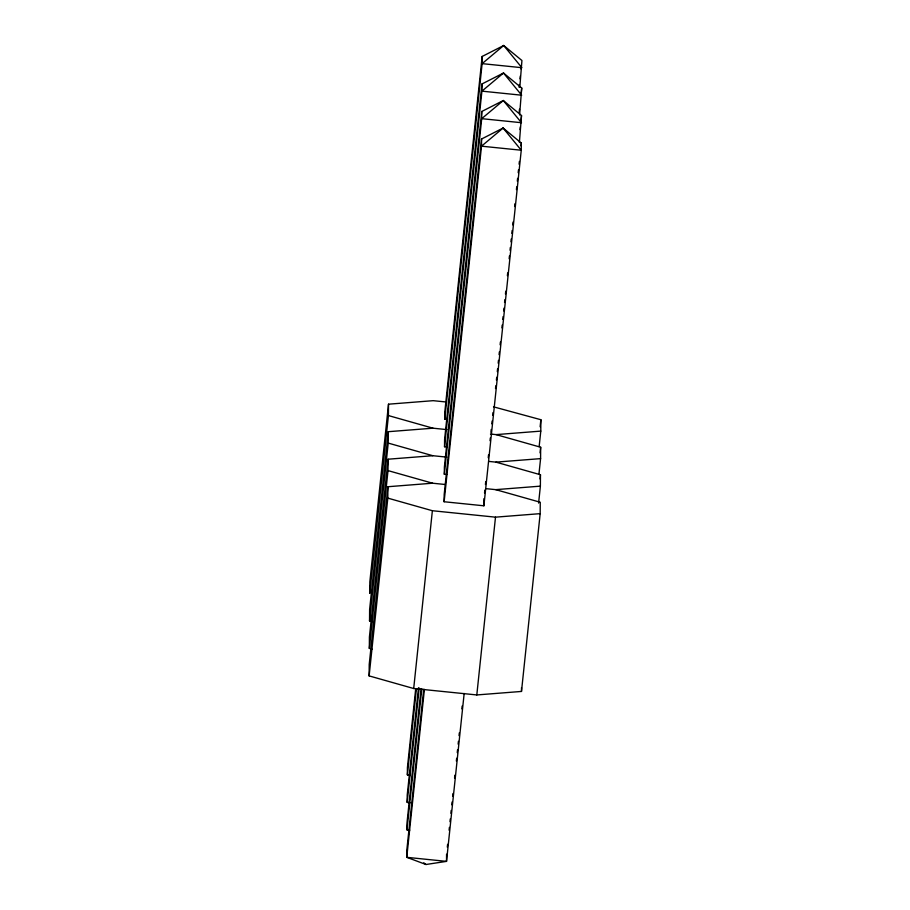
<?xml version="1.0" encoding="UTF-8"?>
<svg xmlns="http://www.w3.org/2000/svg" width="910" height="910" viewBox="0 0 910 910"><rect width="100%" height="100%" fill="white"/><g stroke="black" fill="none" stroke-linecap="round" stroke-linejoin="round"><path stroke-width="1.36" d="M485.872 488.647L495.7 489.648L540.256 502.252L540.176 513.649L521.487 691.441L476.806 694.944L413.697 688.517L369.13 675.903L369.21 664.505L387.899 486.725L432.58 483.21L445.206 484.495M372.031 649.16L369.335 648.386L369.414 637L388.104 459.209L432.785 455.705L446.81 457.127M372.236 621.644L369.54 620.882L369.619 609.484L388.308 431.693L432.989 428.189L447.015 429.622M369.13 675.903L387.819 498.123L387.899 486.725M369.335 648.386L388.013 470.607L388.104 459.209M369.54 620.882L388.217 443.09L388.308 431.693M388.513 404.188L369.824 581.968L369.744 593.365L388.422 415.574L388.513 404.188L433.194 400.673L445.82 401.958M444.125 501.751L444.182 494.574L481.561 139.002L503.105 128.037L521.316 143.052L521.259 150.23L483.892 505.801L444.125 501.751L481.504 146.18L481.561 139.002M447.072 474.519L444.33 474.235L444.387 467.058L481.754 111.486L503.31 100.532L521.521 115.536L519.394 142.472M447.276 447.003L444.535 446.719L444.592 439.541L481.959 83.97L503.503 73.016L521.726 88.02L519.599 114.956M447.481 419.487L444.74 419.214L444.797 412.025L482.163 56.454L503.708 45.5L521.93 60.515L519.803 87.451M446.571 854.194L446.514 861.372L425.982 864.5L406.759 857.322L406.815 850.145L423.719 689.291M481.754 111.486L481.709 118.664L444.33 474.235M481.959 83.97L481.913 91.148L444.535 446.719M482.163 56.454L482.118 63.643L444.74 419.214M483.892 505.801L483.949 498.623M521.487 691.441L521.521 687.641M538.606 503.071L540.381 486.145L540.46 474.747L495.893 462.132L488.886 461.415M538.947 474.144L540.586 458.629L540.665 447.231L496.098 434.616L490.49 434.047M539.152 446.628L540.79 431.113L540.87 419.715L493.504 406.827M413.697 688.517L432.375 510.726L387.819 498.123M415.722 688.586L407.418 767.608L407.373 774.785L409.932 775.741M416.416 688.711L407.373 774.785L410.114 775.058M418.486 687.88L407.214 795.112L407.168 802.302L409.727 803.257M419.18 688.005L407.168 802.302L409.909 802.574M421.102 688.586L407.02 822.629L406.963 829.806L409.523 830.762M421.796 688.711L406.963 829.806L409.705 830.091M424.401 689.416L406.759 857.322L446.514 861.372L464.168 693.465M519.11 87.326L519.405 84.493M519.997 78.851L520.292 76.031M521.043 68.978L521.339 66.157M519.201 112.01L519.496 109.189M520.986 95.084L521.726 88.02M520.042 129.652L520.338 126.831M520.929 121.178L521.521 115.536M447.31 847.142L447.606 844.321M449.096 830.204L449.392 827.383M449.984 821.741L450.279 818.92M450.871 813.278L451.167 810.457M451.758 804.815L452.054 801.994M452.657 796.341L452.952 793.52M454.579 778.005L454.875 775.183M456.365 761.067L456.661 758.246M457.252 752.604L457.548 749.783M458.139 744.141L458.435 741.32M459.027 735.678L459.322 732.846M461.848 708.867L462.143 706.046M484.541 492.981L484.837 490.16M485.428 484.518L485.724 481.697M488.249 457.707L488.545 454.886M490.024 440.77L490.319 437.949M490.911 432.307L491.207 429.486M491.81 423.844L492.105 421.023M492.697 415.381L492.992 412.548M495.506 388.57L495.813 385.749M496.405 380.096L496.701 377.275M497.292 371.633L497.588 368.812M498.179 363.17L498.475 360.349M499.067 354.707L499.362 351.886M500.113 344.822L500.409 342.001M501.888 327.896L502.183 325.075M502.775 319.433L503.071 316.6M503.674 310.958L503.969 308.137M504.561 302.495L504.857 299.674M505.448 294.032L505.744 291.211M507.37 275.685L507.678 272.863M509.156 258.758L509.452 255.938M510.044 250.284L510.339 247.463M510.931 241.821L511.227 239M511.829 233.358L512.125 230.537M512.717 224.895L513.012 222.063M514.639 206.547L514.935 203.726M516.425 189.61L516.721 186.789M517.312 181.147L517.608 178.326M518.199 172.684L518.495 169.863M519.087 164.221L519.394 161.4M521.02 145.873L521.316 143.052M476.806 694.944L495.495 517.164L540.176 513.649M540.13 426.767L540.87 419.715M540.074 452.873L540.665 447.231M540.017 478.978L540.46 474.747M496.098 434.616L540.79 431.113M495.893 462.132L540.586 458.629M495.7 489.648L540.381 486.145M432.375 510.726L495.495 517.164M388.422 415.574L432.989 428.189M388.217 443.09L432.785 455.705M388.013 470.607L432.58 483.21M423.73 862.816L425.982 864.5M503.708 45.5L482.118 63.643L521.874 67.693L503.708 45.5M503.503 73.016L481.913 91.148L521.669 95.209L503.503 73.016M503.31 100.532L481.709 118.664L521.464 122.713L503.31 100.532M503.105 128.037L481.504 146.18L521.259 150.23L503.105 128.037"/></g></svg>
